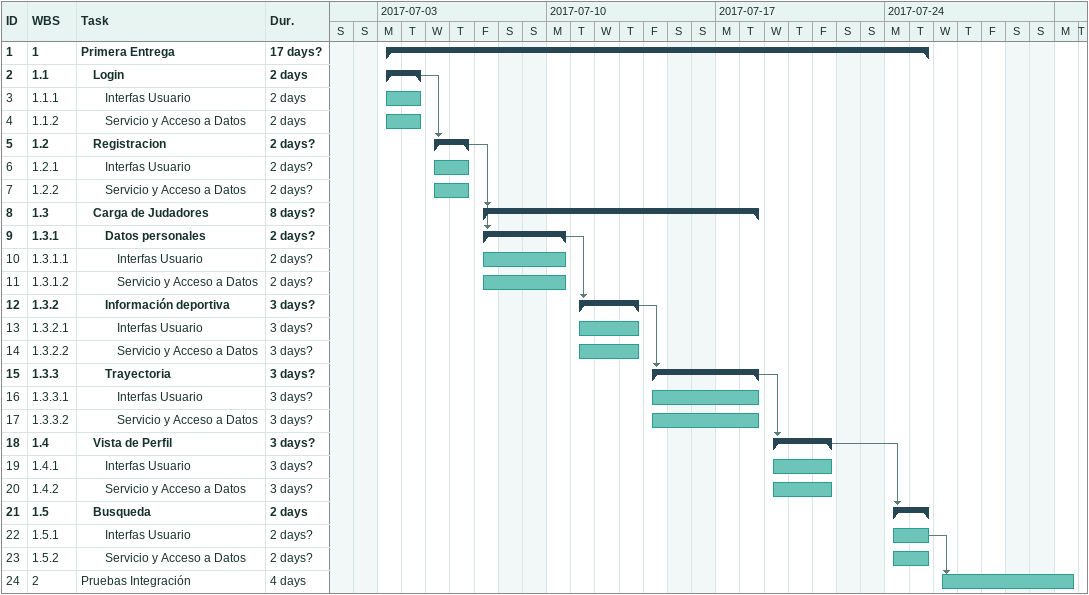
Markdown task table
| ID | WBS | Task | Duration | Start | Finish | Predecessors |
|---|---|---|---|---|---|---|
| 1 | 1 | **Primera Entrega** | 17d? | 2017-07-03 | 2017-07-25 |  |
| 2 | 1.1 | **Login** | 2d | 2017-07-03 | 2017-07-04 |  |
| 3 | 1.1.1 | Interfas Usuario | 2d | 2017-07-03 | 2017-07-04 |  |
| 4 | 1.1.2 | Servicio y Acceso a Datos | 2d | 2017-07-03 | 2017-07-04 |  |
| 5 | 1.2 | **Registracion** | 2d? | 2017-07-05 | 2017-07-06 | 2 |
| 6 | 1.2.1 | Interfas Usuario | 2d? | 2017-07-05 | 2017-07-06 |  |
| 7 | 1.2.2 | Servicio y Acceso a Datos | 2d? | 2017-07-05 | 2017-07-06 |  |
| 8 | 1.3 | **Carga de Judadores** | 8d? | 2017-07-07 | 2017-07-18 | 5 |
| 9 | 1.3.1 | **Datos personales** | 2d? | 2017-07-07 | 2017-07-10 | 5 |
| 10 | 1.3.1.1 | Interfas Usuario | 2d? | 2017-07-07 | 2017-07-10 |  |
| 11 | 1.3.1.2 | Servicio y Acceso a Datos | 2d? | 2017-07-07 | 2017-07-10 |  |
| 12 | 1.3.2 | **Información deportiva** | 3d? | 2017-07-11 | 2017-07-13 | 9 |
| 13 | 1.3.2.1 | Interfas Usuario | 3d? | 2017-07-11 | 2017-07-13 |  |
| 14 | 1.3.2.2 | Servicio y Acceso a Datos | 3d? | 2017-07-11 | 2017-07-13 |  |
| 15 | 1.3.3 | **Trayectoria** | 3d? | 2017-07-14 | 2017-07-18 | 12 |
| 16 | 1.3.3.1 | Interfas Usuario | 3d? | 2017-07-14 | 2017-07-18 |  |
| 17 | 1.3.3.2 | Servicio y Acceso a Datos | 3d? | 2017-07-14 | 2017-07-18 |  |
| 18 | 1.4 | **Vista de Perfil** | 3d? | 2017-07-19 | 2017-07-21 | 15 |
| 19 | 1.4.1 | Interfas Usuario | 3d? | 2017-07-19 | 2017-07-21 |  |
| 20 | 1.4.2 | Servicio y Acceso a Datos | 3d? | 2017-07-19 | 2017-07-21 |  |
| 21 | 1.5 | **Busqueda** | 2d | 2017-07-24 | 2017-07-25 | 18 |
| 22 | 1.5.1 | Interfas Usuario | 2d? | 2017-07-24 | 2017-07-25 |  |
| 23 | 1.5.2 | Servicio y Acceso a Datos | 2d? | 2017-07-24 | 2017-07-25 |  |
| 24 | 2 | Pruebas Integración | 4d | 2017-07-26 | 2017-07-31 | 22 |
